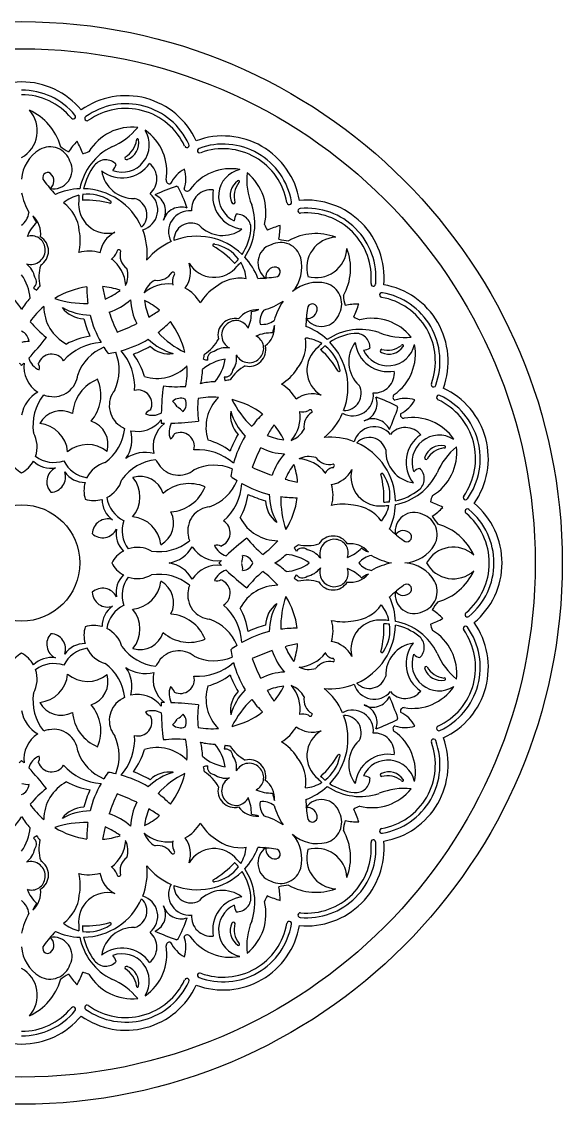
# Model space of a CAD drawing. Header units: millimetres. Extents: x 667 to 4200, y 451 to 2764.
# Drawn here: x 3700 to 4200, y 1741 to 2741 of the extents above; entities that cross this region are included whole.
import ezdxf

# ---------------------------------------------------------------- set-up
doc = ezdxf.new("R2010")
doc.units = ezdxf.units.MM
doc.layers.add('cad-block.com', color=250, linetype='Continuous')

# ---------------------------------------------------------------- blocks, each defined once
blk = doc.blocks.new('deco3_cad-block.com')
at = {"color": 0}
for radius in [500, 474.9, 53.8]:
    blk.add_circle((0, 0), radius, dxfattribs=at)
for centre, radius, start, end in [((0, 372.6), 71.7, 39.7852, 140.216), ((0, 372.6), 64.2, 39.7852, 90.0005), ((0, 372.6), 59.9, 39.7852, 90.0005), ((96.4, 359.9), 71.7, 24.784, 125.2148), ((96.4, 359.9), 64.2, 74.9995, 125.2148), ((96.4, 359.9), 64.2, 24.7833, 74.9986), ((-13.7, 399.2), 28.3, 298.9501, 42.0961), ((-14.2, 370.7), 52.1, 15.9717, 65.5967), ((47.8, 412.2), 2.12, 215.3546, 44.2158), ((60.5, 410.5), 2.12, 120.7842, 309.6454), ((96.4, 359.9), 59.9, 74.9995, 125.2148), ((96.4, 359.9), 59.9, 24.7833, 74.9987), ((102.3, 355.7), 46.8, 83.8055, 148.9343), ((58.8, 442.1), 62.8, 293.0435, 320.6329), ((93, 386.1), 25.1, 249.8632, 32.5296), ((85.2, 393.4), 21.3, 300.2923, 352.2665), ((92.2, 388), 16.2, 290.0957, 10.7269), ((107.2, 390.9), 0.998, 9.653, 202.2034), ((88.1, 361.6), 46.2, 350.2191, 55.5756), ((186.3, 322.7), 71.7, 9.7852, 110.216), ((34.7, 352.1), 34.8, 120.9713, 176.1109), ((26.3, 364.8), 19.5, 18.6655, 118.9829), ((63.9, 416.5), 42.2, 228.3072, 240.68), ((112.3, 331.1), 84.5, 136.2252, 144.8163), ((-22.8, 348.9), 84.5, 20.1837, 28.7748), ((107.8, 335.2), 54.9, 116.3826, 168.9785), ((152.8, 385.8), 2.12, 200.3527, 29.2139), ((164.7, 380.9), 2.12, 105.7861, 294.6473), ((186.3, 322.7), 64.2, 60.0014, 110.2167), ((186.3, 322.7), 59.9, 60.0013, 110.2167), ((29.2, 363), 17.5, 259.4598, 27.4535), ((46.1, 418.9), 42.2, 284.32, 292.4547), ((77.8, 359.3), 13.1, 42.5278, 142.1728), ((97, 374), 1.46, 139.3395, 303.0983), ((186.3, 322.7), 59.9, 9.7852, 60.0005), ((186.3, 322.7), 64.2, 9.7852, 60.0005), ((24.1, 356.1), 4.55, 55.7999, 220.16), ((107.8, 335.2), 51.5, 141.4775, 168.222), ((93, 386.1), 30.5, 231.5858, 325.9958), ((103.4, 366.3), 29.6, 187.8189, 272.2185), ((77.3, 370), 10.2, 313.4002, 349.6494), ((106.9, 354.9), 18.2, 310.6589, 51.2935), ((164.3, 337.8), 29.3, 117.926, 154.4949), ((122.7, 355), 29.3, 340.5051, 17.074), ((193.3, 318), 46.2, 79.4244, 144.7809), ((207.2, 338.8), 25.1, 102.4704, 245.1368), ((271, 354.2), 62.8, 174.3671, 201.9565), ((179.2, 323.9), 46.8, 346.0657, 51.1945), ((122.9, 427.5), 126.4, 216.0132, 223.5805), ((21.3, 353), 8.65, 302.7891, 51.752), ((136.8, 353.4), 3.19, 173.5378, 290.4173), ((209.1, 339.6), 16.2, 124.2731, 204.9043), ((217.9, 338.4), 21.3, 142.7335, 194.7077), ((200.6, 352.2), 0.998, 292.7966, 125.347), ((63.5, 355), 64.8, 191.5844, 209.0285), ((56.2, 285.7), 60, 92.1806, 114.5289), ((107.8, 335.2), 51.5, 174.3692, 180.387), ((61.5, 304.3), 36.4, 56.2507, 97.9347), ((56.2, 285.7), 60, 23.9779, 88.9434), ((106.7, 326.1), 19.2, 286.0947, 51.0499), ((212.3, 144.1), 215.2, 108.6246, 114.4122), ((116.1, 324.6), 17.1, 332.207, 64.5214), ((107, 326.2), 42.6, 29.9694, 30.7903), ((155, 306.3), 42.6, 104.2097, 105.0306), ((-48.2, 252.1), 215.2, 20.5878, 26.3754), ((153.1, 346.6), 3.19, 204.5827, 321.4622), ((175.3, 326.5), 18.2, 83.7065, 184.3411), ((207.2, 338.8), 30.5, 169.0042, 263.4142), ((61.5, 304.3), 36.4, 103.3656, 128.6693), ((17.7, 303.7), 35.8, 5.0631, 53.8881), ((79.7, 331.5), 27, 172.9903, 284.1185), ((107.8, 335.2), 54.9, 175.3781, 180.387), ((59.3, 246.6), 88.5, 75.3277, 91.9758), ((81.7, 333.3), 1.15, 269.947, 90.053), ((100.1, 321.5), 15.8, 313.7247, 73.6926), ((195.9, 333.1), 1.46, 191.9017, 355.6605), ((160.8, 313.2), 54.9, 326.0215, 18.6174), ((247.5, 333.1), 2.12, 185.3546, 14.2158), ((263.5, 263.5), 71.7, 354.7852, 95.216), ((-11.7, 326.6), 18.8, 308.4561, 350.4667), ((35.2, 331.1), 27, 202.7836, 218.0324), ((-4.7, 303.9), 22.5, 353.1014, 48.0114), ((147.5, 311.6), 17.1, 70.4786, 162.793), ((155.1, 306.1), 19.2, 83.9501, 208.9053), ((206.9, 316.3), 10.2, 145.3506, 181.5998), ((199, 309.1), 13.1, 352.8272, 92.4722), ((257.7, 325.2), 2.12, 90.7842, 279.6454), ((263.5, 263.5), 64.2, 44.9995, 95.2148), ((263.5, 263.5), 59.9, 44.9995, 95.2148), ((36.6, 289.8), 33.5, 132.534, 159.5921), ((156.6, 298.2), 15.8, 61.3074, 181.2753), ((185.9, 332.1), 29.6, 222.7815, 307.1811), ((263.6, 328.8), 42.2, 202.5453, 210.68), ((262.8, 230.6), 84.5, 106.2252, 114.8163), ((154.7, 313.5), 84.5, 350.1837, 358.7748), ((9.3, 289.6), 12.5, 4.4649, 109.2386), ((9.5, 288.1), 15.4, 301.5927, 58.4073), ((7.8, 297.5), 46.5, 346.5901, 11.6396), ((97.9, 282.5), 25.7, 117.0128, 171.2726), ((56.2, 285.7), 60, 354.3725, 21.4747), ((162.3, 241.8), 60, 46.0566, 111.0221), ((160.8, 313.2), 51.5, 326.778, 353.5225), ((272.2, 252.1), 52.1, 69.4033, 119.0283), ((291.9, 272.6), 28.3, 92.9039, 196.0499), ((263.5, 263.5), 59.9, 354.7852, 45.0005), ((263.5, 263.5), 64.2, 354.7852, 45.0005), ((8.5, 289.1), 13.4, 252.9791, 6.1484), ((162.3, 241.8), 60, 113.5253, 140.6275), ((177.9, 293.5), 1.15, 44.947, 225.053), ((132.4, 216.3), 88.5, 43.0242, 59.6723), ((171.6, 258.6), 36.4, 37.0653, 78.7493), ((236, 277.3), 17.5, 107.5465, 235.5402), ((239.4, 276.5), 19.5, 16.0171, 116.3345), ((249.4, 339.7), 42.2, 254.32, 266.6928), ((272.6, 291.9), 28.3, 253.9501, 357.0961), ((252.1, 272.2), 52.1, 330.9717, 20.5967), ((62.4, 254), 34, 72.5144, 105.8713), ((75.4, 291.9), 13.6, 302.4353, 339.3122), ((62.4, 254), 34, 4.2541, 52.0247), ((89.9, 287.5), 1.79, 26.4652, 194.6035), ((106.6, 284.6), 15.6, 166.0883, 233.4474), ((160.8, 313.2), 51.5, 314.613, 320.6308), ((162.3, 241.8), 60, 20.4711, 42.8194), ((224.4, 273.5), 34.8, 318.8891, 14.0287), ((-6.6, 260.8), 19, 9.5468, 53.3706), ((52.2, 264.1), 36.2, 162.5627, 193.1064), ((77.2, 265.7), 21.1, 333.3528, 17.6088), ((130.5, 269), 25.7, 323.7274, 17.9872), ((178.1, 290.8), 27, 210.8815, 322.0097), ((160.8, 313.2), 54.9, 314.613, 319.6219), ((171.6, 258.6), 36.4, 6.3307, 31.6344), ((234.6, 264.7), 8.65, 83.248, 192.2109), ((234.7, 268.8), 4.55, 274.84, 79.2001), ((-34.1, 241.2), 42.2, 4.4891, 36.0505), ((7.2, 259.6), 6.63, 304.3293, 41.4044), ((133.3, 242.5), 21.1, 117.3912, 161.6472), ((125.8, 276.6), 15.6, 261.5526, 328.9117), ((139.8, 266.9), 1.79, 300.3965, 108.5348), ((153.1, 259.7), 13.6, 155.6878, 192.5647), ((202.2, 227.2), 35.8, 81.1119, 129.9369), ((215.4, 389.2), 126.4, 271.4195, 278.9868), ((58.9, 327.2), 87.5, 236.7185, 239.2052), ((59.2, 222.5), 53.9, 141.7201, 146.6715), ((71.1, 178.4), 77.3, 98.0338, 121.3638), ((162.2, 253.7), 101.9, 179.3179, 187.8453), ((247.3, 287.9), 175.6, 190.7485, 194.5528), ((68.8, 184.9), 70.6, 71.5874, 85.1493), ((55.5, 297.1), 57.6, 292.2649, 308.1537), ((135.5, 223.7), 34, 82.9753, 130.7459), ((135.5, 223.7), 34, 29.1287, 62.4856), ((204.8, 215.9), 46.5, 123.3604, 148.4099), ((273.5, 224.4), 34.8, 75.9713, 131.1109), ((276.5, 239.4), 19.5, 333.6655, 73.9829), ((325.2, 257.7), 2.12, 170.3546, 359.2158), ((322.7, 186.3), 71.7, 339.784, 80.2148), ((-46.5, 206.9), 53.9, 30.3339, 44.3069), ((46.5, 206.9), 53.9, 135.6931, 149.6661), ((58.9, 327.2), 87.5, 251.3078, 271.5435), ((64.2, 283.2), 54.2, 288.0791, 312.3774), ((154.9, 245.6), 54.2, 182.6226, 206.9209), ((82.1, 179.4), 70.6, 49.8507, 63.4126), ((170.9, 249.4), 57.6, 186.8463, 202.7351), ((206.1, 295.9), 64.8, 285.9715, 303.4156), ((295.9, 206.1), 64.8, 146.5844, 164.0285), ((339.7, 249.4), 42.2, 183.3072, 195.68), ((333.1, 247.5), 2.12, 75.7842, 264.6454), ((322.7, 186.3), 59.9, 29.9995, 80.2148), ((322.7, 186.3), 64.2, 29.9995, 80.2148), ((71.1, 178.4), 77.3, 130.8194, 144.8234), ((59.6, 236.8), 39, 179.8252, 242.4529), ((58.2, 251.3), 25.7, 216.8455, 268.4895), ((64.2, 283.2), 54.2, 240.7386, 269.1714), ((247.3, 287.9), 175.6, 198.702, 205.1491), ((28.7, 378.5), 175.6, 300.4472, 304.2515), ((218.2, 211.5), 22.5, 86.9886, 141.8986), ((179, 230.7), 33.5, 335.4079, 2.466), ((209.2, 259), 27, 276.9676, 292.2164), ((239.2, 222.7), 18.8, 144.5333, 186.5439), ((389.2, 215.4), 126.4, 171.0132, 178.5805), ((264.7, 234.6), 8.65, 257.7891, 6.752), ((277.3, 236), 17.5, 214.4598, 342.4535), ((268.8, 234.7), 4.55, 10.7999, 175.16), ((313.5, 154.7), 84.5, 91.2252, 99.8163), ((230.6, 262.8), 84.5, 335.1837, 343.7748), ((92.3, 294.8), 110.9, 220.4596, 231.2974), ((162.2, 253.7), 108.4, 195.036, 204.0726), ((162.2, 253.7), 101.9, 194.0606, 209.4352), ((28.7, 378.5), 175.6, 289.8509, 296.298), ((64.7, 294.1), 101.9, 307.1547, 315.6821), ((75.8, 176.4), 77.3, 13.6362, 36.9662), ((197, 210.4), 15.4, 76.5927, 193.4073), ((198.4, 210.4), 13.4, 128.8516, 242.0209), ((198.2, 211.4), 12.5, 25.7614, 130.5351), ((222.7, 239.2), 18.8, 263.4561, 305.4667), ((328.8, 263.6), 42.2, 239.32, 247.4547), ((323.9, 179.2), 46.8, 38.8055, 103.9343), ((-4.2, 203.7), 11.1, 4.2992, 67.8603), ((189.7, 273), 87.5, 223.4565, 243.6922), ((230.7, 179), 33.5, 87.534, 114.5921), ((211.5, 218.2), 22.5, 308.1014, 3.0114), ((259, 209.2), 27, 157.7836, 173.0324), ((241.8, 162.3), 60, 47.1806, 69.5289), ((313.2, 160.8), 54.9, 71.3826, 123.9785), ((313.2, 160.8), 51.5, 96.4775, 123.222), ((309.1, 199), 13.1, 357.5278, 97.1728), ((354.2, 271), 62.8, 248.0435, 275.6329), ((322.7, 186.3), 59.9, 339.7833, 29.9987), ((322.7, 186.3), 64.2, 339.7833, 29.9986), ((5.4, 188.8), 15.7, 84.4933, 108.6554), ((-184.2, 368.7), 262, 316.7373, 322.2519), ((76.6, 153.6), 50.2, 93.584, 138.7925), ((72.3, 146.9), 63.2, 98.1939, 119.0573), ((64.7, 294.1), 101.9, 285.5648, 300.9394), ((64.7, 294.1), 108.4, 290.9274, 299.964), ((154.9, 245.6), 54.2, 225.8286, 254.2614), ((136.5, 218.8), 25.7, 226.5105, 278.1545), ((149.9, 223.6), 36.2, 301.8936, 332.4373), ((210.4, 197), 15.4, 256.5927, 13.4073), ((211.4, 198.2), 12.5, 319.4649, 64.2386), ((227.2, 202.2), 35.8, 320.0631, 8.8881), ((258.6, 171.6), 36.4, 58.3656, 83.6693), ((313.2, 160.8), 54.9, 130.3781, 135.387), ((313.2, 160.8), 51.5, 129.3692, 135.387), ((258.6, 171.6), 36.4, 11.2507, 52.9347), ((241.8, 162.3), 60, 338.9779, 43.9434), ((332.1, 185.9), 29.6, 142.8189, 227.2185), ((338.8, 207.2), 30.5, 186.5858, 280.9958), ((338.8, 207.2), 25.1, 204.8632, 347.5296), ((339.6, 209.1), 16.2, 245.0957, 325.7269), ((338.4, 217.9), 21.3, 255.2923, 307.2665), ((318, 193.3), 46.2, 305.2191, 10.5756), ((352.2, 200.6), 0.998, 324.653, 157.2034), ((27.8, 180), 12.9, 30.8388, 161.1152), ((92.6, 159.3), 43.2, 112.4749, 160.2752), ((162.2, 253.7), 101.9, 212.3128, 216.3104), ((64.7, 294.1), 101.9, 278.6896, 282.6872), ((47.1, 178.1), 43.2, 334.7248, 22.5251), ((54.4, 162.7), 50.2, 356.2075, 41.416), ((52.8, 155), 63.2, 15.9427, 36.8061), ((115.5, 199.2), 53.9, 348.3285, 353.2799), ((178.5, 188.6), 6.63, 93.5956, 190.6707), ((189.1, 179.8), 19, 81.6294, 125.4532), ((179.8, 189.1), 19, 324.5468, 8.3706), ((210.4, 198.4), 13.4, 207.9791, 321.1484), ((290.8, 178.1), 27, 127.9903, 239.1185), ((216.3, 132.4), 88.5, 30.3277, 46.9758), ((316.3, 206.9), 10.2, 268.4002, 304.6494), ((333.1, 195.9), 1.46, 94.3395, 258.0983), ((184.2, 368.7), 262, 224.6205, 225.3266), ((-184.2, 368.7), 262, 314.6734, 315.3795), ((29.5, 181.1), 27.4, 172.4522, 237.9968), ((23.1, 194.1), 17.2, 196.6047, 246.7281), ((8.3, 180.3), 8.22, 345.7791, 29.4275), ((125.3, 209.5), 39, 252.5471, 315.1748), ((75.8, 176.4), 77.3, 350.1766, 4.1806), ((194.7, 146.5), 42.2, 98.9495, 130.5109), ((189.7, 273), 87.5, 255.7948, 258.2815), ((146.5, 194.7), 42.2, 319.4891, 351.0505), ((223.6, 149.9), 36.2, 117.5627, 148.1064), ((29.6, 176.1), 22.5, 259.4851, 354.434), ((113.4, 179.2), 53.9, 345.3339, 359.3069), ((188.6, 178.5), 6.63, 259.3293, 356.4044), ((273, 189.7), 87.5, 191.7185, 194.2052), ((215.9, 204.8), 46.5, 301.5901, 326.6396), ((293.5, 177.9), 1.15, 224.947, 45.053), ((326.5, 175.3), 18.2, 265.6589, 6.2935), ((84, 135.4), 36.9, 111.718, 175.9227), ((36.4, 155.1), 36.9, 319.0773, 23.282), ((391, 130.5), 262, 172.7481, 178.2627), ((143.2, 273.7), 110.9, 263.7026, 274.5404), ((179.2, 113.4), 53.9, 90.6931, 104.6661), ((199.2, 115.5), 53.9, 96.7201, 101.6715), ((223.7, 135.5), 34, 27.5144, 60.8713), ((298.2, 156.6), 15.8, 268.7247, 28.6926), ((380.9, 164.7), 2.12, 155.3527, 344.2139), ((359.9, 96.4), 71.7, 324.7852, 65.216), ((30.5, 131.1), 31, 120.2288, 170.2126), ((55.3, 127.1), 44.8, 141.1815, 188.8437), ((29.5, 181.1), 27.4, 250.7752, 261.5984), ((103.6, 145.4), 22.5, 140.566, 235.5149), ((107.6, 146.9), 12.9, 333.8848, 104.1612), ((147, 141.1), 11.1, 67.1397, 130.7008), ((141.1, 147), 11.1, 319.2992, 22.8603), ((273.7, 143.2), 110.9, 175.4596, 186.2974), ((176.4, 75.8), 77.3, 85.8194, 99.8234), ((209.5, 125.3), 39, 134.8252, 197.4529), ((176.4, 75.8), 77.3, 53.0338, 76.3638), ((273, 189.7), 87.5, 206.3078, 226.5435), ((269, 130.5), 25.7, 72.0128, 126.2726), ((306.1, 155.1), 19.2, 241.0947, 6.0499), ((311.6, 147.5), 17.1, 287.207, 19.5214), ((252.1, -48.2), 215.2, 63.6246, 69.4122), ((346.6, 153.1), 3.19, 128.5378, 245.4173), ((355, 122.7), 29.3, 72.926, 109.4949), ((337.8, 164.3), 29.3, 295.5051, 332.074), ((385.8, 152.8), 2.12, 60.7861, 249.6473), ((359.9, 96.4), 59.9, 15.0013, 65.2167), ((359.9, 96.4), 64.2, 15.0014, 65.2167), ((36.7, 118.1), 22.5, 62.4746, 151.8352), ((121.6, 133.4), 8.22, 105.5725, 149.2209), ((129.7, 137.3), 15.7, 26.3446, 50.5067), ((137.3, 129.7), 15.7, 39.4933, 63.6554), ((218.8, 136.5), 25.7, 171.8455, 223.4895), ((245.6, 154.9), 54.2, 195.7386, 224.1714), ((259.7, 153.1), 13.6, 257.4353, 294.3122), ((266.9, 139.8), 1.79, 341.4652, 149.6035), ((144.1, 212.3), 215.2, 335.5878, 341.3754), ((306.3, 155), 42.6, 344.9694, 345.7903), ((326.2, 107), 42.6, 59.2097, 60.0306), ((57.5, 109.5), 22.5, 343.1648, 72.5254), ((107.2, 148.9), 27.4, 257.0032, 322.5478), ((120.9, 153.6), 17.2, 248.2719, 298.3953), ((391, 130.5), 262, 179.6205, 180.3266), ((130.5, 391), 262, 271.7373, 277.2519), ((294.1, 64.7), 101.9, 134.3179, 142.8453), ((223.7, 135.5), 34, 319.2541, 7.0247), ((276.6, 125.8), 15.6, 121.0883, 188.4474), ((241.8, 162.3), 60, 309.3725, 336.4747), ((324.6, 116.1), 17.1, 25.4786, 117.793), ((353.4, 136.8), 3.19, 159.5827, 276.4622), ((361.6, 88.1), 46.2, 34.4244, 99.7809), ((-12.6, 107.2), 27, 341.1576, 28.8198), ((14, 100.2), 28.7, 5.1041, 84.0301), ((50.8, 129), 44.8, 306.1563, 353.8185), ((107.2, 148.9), 27.4, 233.4016, 244.2248), ((71.1, 114.3), 31, 324.7874, 14.7712), ((148.9, 107.2), 27.4, 127.4522, 192.9968), ((130.5, 391), 262, 269.6734, 270.3795), ((153.6, 120.9), 17.2, 151.6047, 201.7281), ((146.9, 107.6), 12.9, 345.8388, 116.1152), ((378.5, 28.7), 175.6, 145.7485, 149.5528), ((179.4, 82.1), 70.6, 26.5874, 40.1493), ((242.5, 133.3), 21.1, 288.3528, 332.6088), ((326.1, 106.7), 19.2, 38.9501, 163.9053), ((354.9, 106.9), 18.2, 38.7065, 139.3411), ((133.4, 121.6), 8.22, 300.7791, 344.4275), ((155, 52.8), 63.2, 53.1939, 74.0573), ((294.1, 64.7), 108.4, 150.036, 159.0726), ((294.1, 64.7), 101.9, 149.0606, 164.4352), ((249.4, 170.9), 57.6, 247.2649, 263.1537), ((285.7, 56.2), 60, 68.5253, 95.6275), ((321.5, 100.1), 15.8, 16.3074, 136.2753), ((285.7, 56.2), 60, 1.0566, 66.0221), ((386.1, 93), 30.5, 124.0042, 218.4142), ((386.1, 93), 25.1, 57.4704, 200.1368), ((359.9, 96.4), 59.9, 324.7852, 15.0005), ((359.9, 96.4), 64.2, 324.7852, 15.0005), ((61, 80.7), 28.7, 50.9699, 129.8959), ((114.3, 71.1), 31, 75.2288, 125.2126), ((162.7, 54.4), 50.2, 48.584, 93.7925), ((378.5, 28.7), 175.6, 153.702, 160.1491), ((245.6, 154.9), 54.2, 243.0791, 267.3774), ((283.2, 64.2), 54.2, 137.6226, 161.9209), ((366.3, 103.4), 29.6, 177.7815, 262.1811), ((388, 92.2), 16.2, 79.2731, 159.9043), ((393.4, 85.2), 21.3, 97.7335, 149.7077), ((355.7, 102.3), 46.8, 301.0657, 6.1945), ((442.1, 58.8), 62.8, 129.3671, 156.9565), ((390.9, 107.2), 0.998, 247.7966, 80.347), ((12.6, 107.2), 27, 209.0463, 242.246), ((-12.6, 107.2), 27, 297.754, 330.9537), ((27.2, 110.1), 22.7, 224.5509, 280.1979), ((29.9, 121.1), 28.2, 233.1089, 289.1177), ((64.5, 106.7), 28.2, 205.8823, 261.8911), ((84.7, 66.9), 27, 106.1802, 153.8424), ((129, 50.8), 44.8, 96.1815, 143.8437), ((148.9, 107.2), 27.4, 205.7752, 216.5984), ((145.4, 103.6), 22.5, 214.4851, 309.434), ((178.1, 47.1), 43.2, 67.4749, 115.2752), ((297.1, 55.5), 57.6, 141.8463, 157.7351), ((184.9, 68.8), 70.6, 4.8507, 18.4126), ((265.7, 77.2), 21.1, 72.3912, 116.6472), ((254, 62.4), 34, 37.9753, 85.7459), ((284.6, 106.6), 15.6, 216.5526, 283.9117), ((287.5, 89.9), 1.79, 255.3965, 63.5348), ((374, 97), 1.46, 146.9017, 310.6605), ((37.5, 75), 14.2, 116.1354, 222.8249), ((26.5, 79.5), 14.2, 272.1751, 18.8646), ((58.6, 97.1), 22.7, 214.8021, 270.4491), ((294.1, 64.7), 101.9, 167.3128, 171.3104), ((253.7, 162.2), 101.9, 233.6896, 237.6872), ((287.9, 247.3), 175.6, 244.8509, 251.298), ((291.9, 75.4), 13.6, 110.6878, 147.5647), ((282.5, 97.9), 25.7, 278.7274, 332.9872), ((331.5, 79.7), 27, 165.8815, 277.0097), ((333.3, 81.7), 1.15, 359.947, 180.053), ((246.6, 59.3), 88.5, 358.0242, 14.6723), ((304.3, 61.5), 36.4, 352.0653, 33.7493), ((335.2, 107.8), 54.9, 281.0215, 333.6174), ((370, 77.3), 10.2, 100.3506, 136.5998), ((359.3, 77.8), 13.1, 307.8272, 47.4722), ((84.7, 66.9), 27, 164.0463, 197.246), ((66.9, 84.7), 27, 296.1576, 343.8198), ((80.7, 61), 28.7, 320.1041, 39.0301), ((109.5, 57.5), 22.5, 17.4746, 106.8352), ((155.1, 36.4), 36.9, 66.718, 130.9227), ((135.4, 84), 36.9, 274.0773, 338.282), ((159.3, 92.6), 43.2, 289.7248, 337.5251), ((153.6, 76.6), 50.2, 311.2075, 356.416), ((253.7, 162.2), 101.9, 240.5648, 255.9394), ((287.9, 247.3), 175.6, 255.4472, 259.2515), ((254, 62.4), 34, 344.1287, 17.4856), ((106.7, 64.5), 28.2, 188.1089, 244.1177), ((146.9, 72.3), 63.2, 330.9427, 351.8061), ((253.7, 162.2), 108.4, 245.9274, 254.964), ((283.2, 64.2), 54.2, 180.8286, 209.2614), ((253.7, 162.2), 101.9, 262.1547, 270.6821), ((327.2, 58.9), 87.5, 178.4565, 198.6922), ((178.4, 71.1), 77.3, 328.6362, 351.9662), ((335.2, 107.8), 51.5, 281.778, 308.5225), ((418.9, 46.1), 42.2, 157.5453, 165.68), ((410.5, 60.5), 2.12, 140.3546, 329.2158), ((66.9, 84.7), 27, 252.754, 285.9537), ((97.1, 58.6), 22.7, 179.5509, 235.1979), ((176.1, 29.6), 22.5, 95.566, 190.5149), ((251.3, 58.2), 25.7, 181.5105, 233.1545), ((297.5, 7.8), 46.5, 78.3604, 103.4099), ((303.7, 17.7), 35.8, 36.1119, 84.9369), ((304.3, 61.5), 36.4, 321.3307, 346.6344), ((335.2, 107.8), 54.9, 269.613, 274.6219), ((335.2, 107.8), 51.5, 269.613, 275.6308), ((285.7, 56.2), 60, 335.4711, 357.8194), ((348.9, -22.8), 84.5, 61.2252, 69.8163), ((331.1, 112.3), 84.5, 305.1837, 313.7748), ((372.6, 0), 71.7, 309.7852, 50.216), ((79.5, 26.5), 14.2, 71.1354, 177.8249), ((100.2, 14), 28.7, 5.9699, 84.8959), ((118.1, 36.7), 22.5, 298.1648, 27.5254), ((236.8, 59.6), 39, 207.5471, 270.1748), ((363, 29.2), 17.5, 62.5465, 190.5402), ((364.8, 26.3), 19.5, 331.0171, 71.3345), ((416.5, 63.9), 42.2, 209.32, 221.6928), ((412.2, 47.8), 2.12, 45.7842, 234.6454), ((372.6, 0), 59.9, 359.9995, 50.2148), ((372.6, 0), 64.2, 359.9995, 50.2148), ((75, 37.5), 14.2, 227.1751, 333.8646), ((110.1, 27.2), 22.7, 169.8021, 225.4491), ((121.1, 29.9), 28.2, 160.8823, 216.8911), ((180, 27.8), 12.9, 288.8848, 59.1612), ((427.5, 122.9), 126.4, 226.4195, 233.9868), ((370.7, -14.2), 52.1, 24.4033, 74.0283), ((127.1, 55.3), 44.8, 261.1563, 308.8185), ((181.1, 29.5), 27.4, 188.4016, 199.2248), ((368.7, -184.2), 262, 127.7481, 133.2627), ((294.8, 92.3), 110.9, 218.7026, 229.5404), ((178.4, 71.1), 77.3, 305.1766, 319.1806), ((288.1, 9.5), 15.4, 31.5927, 148.4073), ((289.1, 8.5), 13.4, 83.8516, 197.0209), ((289.6, 9.3), 12.5, 340.7614, 85.5351), ((353, 21.3), 8.65, 38.248, 147.2109), ((356.1, 24.1), 4.55, 229.84, 34.2001), ((107.2, -12.6), 27, 119.0463, 152.246), ((107.2, -12.6), 27, 61.1802, 108.8424), ((131.1, 30.5), 31, 279.7874, 329.7712), ((181.1, 29.5), 27.4, 212.0032, 277.5478), ((180.3, 8.3), 8.22, 60.5725, 104.2209), ((194.1, 23.1), 17.2, 203.2719, 253.3953), ((222.5, 59.2), 53.9, 303.3285, 308.2799), ((327.2, 58.9), 87.5, 210.7948, 213.2815), ((259.6, 7.2), 6.63, 48.5956, 145.6707), ((264.1, 52.2), 36.2, 256.8936, 287.4373), ((260.8, -6.6), 19, 36.6294, 80.4532), ((303.9, -4.7), 22.5, 41.9886, 96.8986), ((289.8, 36.6), 33.5, 290.4079, 317.466), ((331.1, 35.2), 27, 231.9676, 247.2164), ((352.1, 34.7), 34.8, 273.8891, 329.0287), ((399.2, -13.7), 28.3, 47.9039, 151.0499), ((131.1, -30.5), 31, 30.2288, 80.2126), ((368.7, -184.2), 262, 134.6205, 135.3266), ((368.7, 184.2), 262, 224.6734, 225.3795), ((188.8, 5.4), 15.7, 341.3446, 5.5067), ((203.7, -4.2), 11.1, 22.1397, 85.7008), ((206.9, 46.5), 53.9, 300.3339, 314.3069), ((206.9, -46.5), 53.9, 45.6931, 59.6661), ((241.2, -34.1), 42.2, 53.9495, 85.5109), ((326.6, -11.7), 18.8, 99.5333, 141.5439), ((355, 63.5), 64.8, 240.9715, 258.4156), ((372.6, 0), 59.9, 309.7852, 0.0005), ((372.6, 0), 64.2, 309.7852, 0.0005), ((107.2, 12.6), 27, 207.754, 240.9537), ((181.1, -29.5), 27.4, 82.4522, 147.9968), ((194.1, -23.1), 17.2, 106.6047, 156.7281), ((368.7, 184.2), 262, 226.7373, 232.2519), ((188.8, -5.4), 15.7, 354.4933, 18.6554), ((203.7, 4.2), 11.1, 274.2992, 337.8603), ((294.8, -92.3), 110.9, 130.4596, 141.2974), ((178.4, -71.1), 77.3, 40.8194, 54.8234), ((241.2, 34.1), 42.2, 274.4891, 306.0505), ((260.8, 6.6), 19, 279.5468, 323.3706), ((289.1, -8.5), 13.4, 162.9791, 276.1484), ((289.6, -9.3), 12.5, 274.4649, 19.2386), ((289.8, -36.6), 33.5, 42.534, 69.5921), ((326.6, 11.7), 18.8, 218.4561, 260.4667), ((355, -63.5), 64.8, 101.5844, 119.0285), ((352.1, -34.7), 34.8, 30.9713, 86.1109), ((399.2, 13.7), 28.3, 208.9501, 312.0961), ((370.7, 14.2), 52.1, 285.9717, 335.5967), ((110.1, -27.2), 22.7, 134.5509, 190.1979), ((121.1, -29.9), 28.2, 143.1089, 199.1177), ((107.2, 12.6), 27, 251.1576, 298.8198), ((100.2, -14), 28.7, 275.1041, 354.0301), ((127.1, -55.3), 44.8, 51.1815, 98.8437), ((118.1, -36.7), 22.5, 332.4746, 61.8352), ((180.3, -8.3), 8.22, 255.7791, 299.4275), ((180, -27.8), 12.9, 300.8388, 71.1152), ((327.2, -58.9), 87.5, 146.7185, 149.2052), ((222.5, -59.2), 53.9, 51.7201, 56.6715), ((259.6, -7.2), 6.63, 214.3293, 311.4044), ((264.1, -52.2), 36.2, 72.5627, 103.1064), ((288.1, -9.5), 15.4, 211.5927, 328.4073), ((303.9, 4.7), 22.5, 263.1014, 318.0114), ((331.1, -35.2), 27, 112.7836, 128.0324), ((356.1, -24.1), 4.55, 325.7999, 130.16), ((364.8, -26.3), 19.5, 288.6655, 28.9829), ((75, -37.5), 14.2, 26.1354, 132.8249), ((79.5, -26.5), 14.2, 182.1751, 288.8646), ((176.1, -29.6), 22.5, 169.4851, 264.434), ((181.1, -29.5), 27.4, 160.7752, 171.5984), ((236.8, -59.6), 39, 89.8252, 152.4529), ((427.5, -122.9), 126.4, 126.0132, 133.5805), ((363, -29.2), 17.5, 169.4598, 297.4535), ((353, -21.3), 8.65, 212.7891, 321.752), ((97.1, -58.6), 22.7, 124.8021, 180.4491), ((106.7, -64.5), 28.2, 115.8823, 171.8911), ((153.6, -76.6), 50.2, 3.584, 48.7925), ((251.3, -58.2), 25.7, 126.8455, 178.4895), ((283.2, -64.2), 54.2, 150.7386, 179.1714), ((327.2, -58.9), 87.5, 161.3078, 181.5435), ((178.4, -71.1), 77.3, 8.0338, 31.3638), ((303.7, -17.7), 35.8, 275.0631, 323.8881), ((304.3, -61.5), 36.4, 13.3656, 38.6693), ((285.7, -56.2), 60, 2.1806, 24.5289), ((416.5, -63.9), 42.2, 138.3072, 150.68), ((80.7, -61), 28.7, 320.9699, 39.8959), ((135.4, -84), 36.9, 21.718, 85.9227), ((146.9, -72.3), 63.2, 8.1939, 29.0573), ((331.1, -112.3), 84.5, 46.2252, 54.8163), ((412.2, -47.8), 2.12, 125.3546, 314.2158), ((84.7, -66.9), 27, 162.754, 195.9537), ((66.9, -84.7), 27, 74.0463, 107.246), ((159.3, -92.6), 43.2, 22.4749, 70.2752), ((253.7, -162.2), 108.4, 105.036, 114.0726), ((254, -62.4), 34, 342.5144, 15.8713), ((297.5, -7.8), 46.5, 256.5901, 281.6396), ((331.5, -79.7), 27, 82.9903, 194.1185), ((285.7, -56.2), 60, 293.9779, 358.9434), ((246.6, -59.3), 88.5, 345.3277, 1.9758), ((304.3, -61.5), 36.4, 326.2507, 7.9347), ((335.2, -107.8), 54.9, 85.3781, 90.387), ((335.2, -107.8), 51.5, 84.3692, 90.387), ((335.2, -107.8), 54.9, 26.3826, 78.9785), ((335.2, -107.8), 51.5, 51.4775, 78.222), ((348.9, 22.8), 84.5, 290.1837, 298.7748), ((418.9, -46.1), 42.2, 194.32, 202.4547), ((359.9, -96.4), 71.7, 294.784, 35.2148), ((410.5, -60.5), 2.12, 30.7842, 219.6454), ((359.9, -96.4), 64.2, 344.9995, 35.2148), ((37.5, -75), 14.2, 137.1751, 243.8646), ((26.5, -79.5), 14.2, 341.1354, 87.8249), ((66.9, -84.7), 27, 16.1802, 63.8424), ((109.5, -57.5), 22.5, 253.1648, 342.5254), ((155.1, -36.4), 36.9, 229.0773, 293.282), ((253.7, -162.2), 101.9, 104.0606, 119.4352), ((253.7, -162.2), 101.9, 89.3179, 97.8453), ((359.3, -77.8), 13.1, 312.5278, 52.1728), ((355.7, -102.3), 46.8, 353.8055, 58.9343), ((359.9, -96.4), 59.9, 344.9995, 35.2148), ((64.5, -106.7), 28.2, 98.1089, 154.1177), ((58.6, -97.1), 22.7, 89.5509, 145.1979), ((84.7, -66.9), 27, 206.1576, 253.8198), ((129, -50.8), 44.8, 216.1563, 263.8185), ((253.7, -162.2), 101.9, 122.3128, 126.3104), ((287.9, -247.3), 175.6, 100.7485, 104.5528), ((297.1, -55.5), 57.6, 202.2649, 218.1537), ((184.9, -68.8), 70.6, 341.5874, 355.1493), ((282.5, -97.9), 25.7, 27.0128, 81.2726), ((366.3, -103.4), 29.6, 97.8189, 182.2185), ((386.1, -93), 30.5, 141.5858, 235.9958), ((12.6, -107.2), 27, 117.754, 150.9537), ((-12.6, -107.2), 27, 29.0463, 62.246), ((27.2, -110.1), 22.7, 79.8021, 135.4491), ((145.4, -103.6), 22.5, 50.566, 145.5149), ((178.1, -47.1), 43.2, 244.7248, 292.5251), ((294.1, -64.7), 101.9, 188.6896, 192.6872), ((287.9, -247.3), 175.6, 108.702, 115.1491), ((378.5, -28.7), 175.6, 199.8509, 206.298), ((283.2, -64.2), 54.2, 198.0791, 222.3774), ((254, -62.4), 34, 274.2541, 322.0247), ((291.9, -75.4), 13.6, 212.4353, 249.3122), ((287.5, -89.9), 1.79, 296.4652, 104.6035), ((333.3, -81.7), 1.15, 179.947, 0.053), ((386.1, -93), 25.1, 159.8632, 302.5296), ((370, -77.3), 10.2, 223.4002, 259.6494), ((442.1, -58.8), 62.8, 203.0435, 230.6329), ((-12.6, -107.2), 27, 331.1802, 18.8424), ((29.9, -121.1), 28.2, 70.8823, 126.8911), ((50.8, -129), 44.8, 6.1815, 53.8437), ((114.3, -71.1), 31, 234.7874, 284.7712), ((71.1, -114.3), 31, 345.2288, 35.2126), ((148.9, -107.2), 27.4, 143.4016, 154.2248), ((162.7, -54.4), 50.2, 266.2075, 311.416), ((294.1, -64.7), 101.9, 195.5648, 210.9394), ((265.7, -77.2), 21.1, 243.3528, 287.6088), ((284.6, -106.6), 15.6, 76.0883, 143.4474), ((374, -97), 1.46, 49.3395, 213.0983), ((388, -92.2), 16.2, 200.0957, 280.7269), ((393.4, -85.2), 21.3, 210.2923, 262.2665), ((14, -100.2), 28.7, 275.9699, 354.8959), ((61, -80.7), 28.7, 230.1041, 309.0301), ((57.5, -109.5), 22.5, 287.4746, 16.8352), ((148.9, -107.2), 27.4, 167.0032, 232.5478), ((146.9, -107.6), 12.9, 243.8848, 14.1612), ((155, -52.8), 63.2, 285.9427, 306.8061), ((294.1, -64.7), 108.4, 200.9274, 209.964), ((245.6, -154.9), 54.2, 92.6226, 116.9209), ((321.5, -100.1), 15.8, 223.7247, 343.6926), ((390.9, -107.2), 0.998, 279.653, 112.2034), ((153.6, -120.9), 17.2, 158.2719, 208.3953), ((133.4, -121.6), 8.22, 15.5725, 59.2209), ((209.5, -125.3), 39, 162.5471, 225.1748), ((218.8, -136.5), 25.7, 136.5105, 188.1545), ((245.6, -154.9), 54.2, 135.8286, 164.2614), ((249.4, -170.9), 57.6, 96.8463, 112.7351), ((378.5, -28.7), 175.6, 210.4472, 214.2515), ((179.4, -82.1), 70.6, 319.8507, 333.4126), ((242.5, -133.3), 21.1, 27.3912, 71.6472), ((223.7, -135.5), 34, 352.9753, 40.7459), ((285.7, -56.2), 60, 264.3725, 291.4747), ((241.8, -162.3), 60, 23.5253, 50.6275), ((326.1, -106.7), 19.2, 196.0947, 321.0499), ((354.9, -106.9), 18.2, 220.6589, 321.2935), ((361.6, -88.1), 46.2, 260.2191, 325.5756), ((359.9, -96.4), 59.9, 294.7833, 344.9987), ((359.9, -96.4), 64.2, 294.7833, 344.9986), ((55.3, -127.1), 44.8, 171.1563, 218.8185), ((36.7, -118.1), 22.5, 208.1648, 297.5254), ((103.6, -145.4), 22.5, 124.4851, 219.434), ((107.2, -148.9), 27.4, 115.7752, 126.5984), ((107.2, -148.9), 27.4, 37.4522, 102.9968), ((391, -130.5), 262, 179.6734, 180.3795), ((130.5, -391), 262, 89.6205, 90.3266), ((130.5, -391), 262, 82.7481, 88.2627), ((273, -189.7), 87.5, 133.4565, 153.6922), ((294.1, -64.7), 101.9, 217.1547, 225.6821), ((276.6, -125.8), 15.6, 171.5526, 238.9117), ((324.6, -116.1), 17.1, 242.207, 334.5214), ((144.1, -212.3), 215.2, 18.6246, 24.4122), ((30.5, -131.1), 31, 189.7874, 239.7712), ((84, -135.4), 36.9, 184.0773, 248.282), ((36.4, -155.1), 36.9, 336.718, 40.9227), ((120.9, -153.6), 17.2, 61.6047, 111.7281), ((121.6, -133.4), 8.22, 210.7791, 254.4275), ((391, -130.5), 262, 181.7373, 187.2519), ((137.3, -129.7), 15.7, 296.3446, 320.5067), ((141.1, -147), 11.1, 337.1397, 40.7008), ((273.7, -143.2), 110.9, 173.7026, 184.5404), ((176.4, -75.8), 77.3, 283.6362, 306.9662), ((259.7, -153.1), 13.6, 65.6878, 102.5647), ((266.9, -139.8), 1.79, 210.3965, 18.5348), ((306.1, -155.1), 19.2, 353.9501, 118.9053), ((311.6, -147.5), 17.1, 340.4786, 72.793), ((353.4, -136.8), 3.19, 83.5378, 200.4173), ((337.8, -164.3), 29.3, 27.926, 64.4949), ((107.6, -146.9), 12.9, 255.8388, 26.1152), ((129.7, -137.3), 15.7, 309.4933, 333.6554), ((147, -141.1), 11.1, 229.2992, 292.8603), ((241.8, -162.3), 60, 316.0566, 21.0221), ((298.2, -156.6), 15.8, 331.3074, 91.2753), ((252.1, 48.2), 215.2, 290.5878, 296.3754), ((326.2, -107), 42.6, 299.9694, 300.7903), ((306.3, -155), 42.6, 14.2097, 15.0306), ((29.5, -181.1), 27.4, 122.0032, 187.5478), ((29.5, -181.1), 27.4, 98.4016, 109.2248), ((29.6, -176.1), 22.5, 5.566, 100.5149), ((47.1, -178.1), 43.2, 337.4749, 25.2752), ((54.4, -162.7), 50.2, 318.584, 3.7925), ((176.4, -75.8), 77.3, 260.1766, 274.1806), ((223.7, -135.5), 34, 299.1287, 332.4856), ((269, -130.5), 25.7, 233.7274, 287.9872), ((290.8, -178.1), 27, 120.8815, 232.0097), ((326.5, -175.3), 18.2, 353.7065, 94.3411), ((346.6, -153.1), 3.19, 114.5827, 231.4622), ((318, -193.3), 46.2, 349.4244, 54.7809), ((355, -122.7), 29.3, 250.5051, 287.074), ((385.8, -152.8), 2.12, 110.3527, 299.2139), ((143.2, -273.7), 110.9, 85.4596, 96.2974), ((75.8, -176.4), 77.3, 355.8194, 9.8234), ((179.2, -113.4), 53.9, 255.3339, 269.3069), ((113.4, -179.2), 53.9, 0.6931, 14.6661), ((146.5, -194.7), 42.2, 8.9495, 40.5109), ((273, -189.7), 87.5, 165.7948, 168.2815), ((199.2, -115.5), 53.9, 258.3285, 263.2799), ((223.6, -149.9), 36.2, 211.8936, 242.4373), ((215.9, -204.8), 46.5, 33.3604, 58.4099), ((332.1, -185.9), 29.6, 132.7815, 217.1811), ((322.7, -186.3), 71.7, 279.7852, 20.216), ((322.7, -186.3), 59.9, 330.0013, 20.2167), ((322.7, -186.3), 64.2, 330.0014, 20.2167), ((380.9, -164.7), 2.12, 15.7861, 204.6473), ((23.1, -194.1), 17.2, 113.2719, 163.3953), ((8.3, -180.3), 8.22, 330.5725, 14.2209), ((92.6, -159.3), 43.2, 199.7248, 247.5251), ((52.8, -155), 63.2, 323.1939, 344.0573), ((125.3, -209.5), 39, 44.8252, 107.4529), ((194.7, -146.5), 42.2, 229.4891, 261.0505), ((188.6, -178.5), 6.63, 3.5956, 100.6707), ((179.8, -189.1), 19, 351.6294, 35.4532), ((227.2, -202.2), 35.8, 351.1119, 39.9369), ((216.3, -132.4), 88.5, 313.0242, 329.6723), ((258.6, -171.6), 36.4, 307.0653, 348.7493), ((293.5, -177.9), 1.15, 314.947, 135.053), ((338.8, -207.2), 30.5, 79.0042, 173.4142), ((184.2, -368.7), 262, 134.6734, 135.3795), ((-184.2, -368.7), 262, 44.6205, 45.3266), ((-184.2, -368.7), 262, 37.7481, 43.2627), ((27.8, -180), 12.9, 198.8848, 329.1612), ((76.6, -153.6), 50.2, 221.2075, 266.416), ((189.7, -273), 87.5, 101.7185, 104.2052), ((115.5, -199.2), 53.9, 6.7201, 11.6715), ((178.5, -188.6), 6.63, 169.3293, 266.4044), ((210.4, -198.4), 13.4, 38.8516, 152.0209), ((210.4, -197), 15.4, 346.5927, 103.4073), ((338.8, -207.2), 25.1, 12.4704, 155.1368), ((162.2, -253.7), 101.9, 143.6896, 147.6872), ((64.7, -294.1), 101.9, 77.3128, 81.3104), ((64.7, -294.1), 101.9, 59.0606, 74.4352), ((64.7, -294.1), 108.4, 60.036, 69.0726), ((154.9, -245.6), 54.2, 105.7386, 134.1714), ((136.5, -218.8), 25.7, 81.8455, 133.4895), ((189.7, -273), 87.5, 116.3078, 136.5435), ((75.8, -176.4), 77.3, 323.0338, 346.3638), ((149.9, -223.6), 36.2, 27.5627, 58.1064), ((189.1, -179.8), 19, 234.5468, 278.3706), ((198.4, -210.4), 13.4, 117.9791, 231.1484), ((211.4, -198.2), 12.5, 295.7614, 40.5351), ((313.2, -160.8), 54.9, 224.613, 229.6219), ((313.2, -160.8), 51.5, 224.613, 230.6308), ((309.1, -199), 13.1, 262.8272, 2.4722), ((316.3, -206.9), 10.2, 55.3506, 91.5998), ((333.1, -195.9), 1.46, 101.9017, 265.6605), ((339.6, -209.1), 16.2, 34.2731, 114.9043), ((338.4, -217.9), 21.3, 52.7335, 104.7077), ((-4.2, -203.7), 11.1, 292.1397, 355.7008), ((5.4, -188.8), 15.7, 251.3446, 275.5067), ((92.3, -294.8), 110.9, 128.7026, 139.5404), ((59.6, -236.8), 39, 117.5471, 180.1748), ((72.3, -146.9), 63.2, 240.9427, 261.8061), ((162.2, -253.7), 108.4, 155.9274, 164.964), ((162.2, -253.7), 101.9, 150.5648, 165.9394), ((197, -210.4), 15.4, 166.5927, 283.4073), ((230.7, -179), 33.5, 245.4079, 272.466), ((211.5, -218.2), 22.5, 356.9886, 51.8986), ((258.6, -171.6), 36.4, 276.3307, 301.6344), ((241.8, -162.3), 60, 290.4711, 312.8194), ((313.2, -160.8), 54.9, 236.0215, 288.6174), ((313.2, -160.8), 51.5, 236.778, 263.5225), ((323.9, -179.2), 46.8, 256.0657, 321.1945), ((354.2, -271), 62.8, 84.3671, 111.9565), ((352.2, -200.6), 0.998, 202.7966, 35.347), ((247.3, -287.9), 175.6, 154.8509, 161.298), ((28.7, -378.5), 175.6, 63.702, 70.1491), ((64.7, -294.1), 101.9, 44.3179, 52.8453), ((198.2, -211.4), 12.5, 229.4649, 334.2386), ((179, -230.7), 33.5, 357.534, 24.5921), ((259, -209.2), 27, 186.9676, 202.2164), ((389.2, -215.4), 126.4, 181.4195, 188.9868), ((277.3, -236), 17.5, 17.5465, 145.5402), ((322.7, -186.3), 59.9, 279.7852, 330.0005), ((322.7, -186.3), 64.2, 279.7852, 330.0005), ((71.1, -178.4), 77.3, 215.1766, 229.1806), ((58.2, -251.3), 25.7, 91.5105, 143.1545), ((64.2, -283.2), 54.2, 90.8286, 119.2614), ((154.9, -245.6), 54.2, 153.0791, 177.3774), ((170.9, -249.4), 57.6, 157.2649, 173.1537), ((28.7, -378.5), 175.6, 55.7485, 59.5528), ((218.2, -211.5), 22.5, 218.1014, 273.0114), ((239.2, -222.7), 18.8, 173.4561, 215.4667), ((222.7, -239.2), 18.8, 54.5333, 96.5439), ((295.9, -206.1), 64.8, 195.9715, 213.4156), ((264.7, -234.6), 8.65, 353.248, 102.2109), ((328.8, -263.6), 42.2, 112.5453, 120.68), ((230.6, -262.8), 84.5, 16.2252, 24.8163), ((-46.5, -206.9), 53.9, 315.6931, 329.6661), ((46.5, -206.9), 53.9, 210.3339, 224.3069), ((58.9, -327.2), 87.5, 88.4565, 108.6922), ((162.2, -253.7), 101.9, 172.1547, 180.6821), ((64.2, -283.2), 54.2, 47.6226, 71.9209), ((82.1, -179.4), 70.6, 296.5874, 310.1493), ((209.2, -259), 27, 67.7836, 83.0324), ((206.1, -295.9), 64.8, 56.5844, 74.0285), ((268.8, -234.7), 4.55, 184.84, 349.2001), ((276.5, -239.4), 19.5, 286.0171, 26.3345), ((339.7, -249.4), 42.2, 164.32, 176.6928), ((313.5, -154.7), 84.5, 260.1837, 268.7748), ((-34.1, -241.2), 42.2, 323.9495, 355.5109), ((71.1, -178.4), 77.3, 238.6362, 261.9662), ((247.3, -287.9), 175.6, 165.4472, 169.2515), ((55.5, -297.1), 57.6, 51.8463, 67.7351), ((133.3, -242.5), 21.1, 198.3528, 242.6088), ((135.5, -223.7), 34, 229.2541, 277.0247), ((135.5, -223.7), 34, 297.5144, 330.8713), ((204.8, -215.9), 46.5, 211.5901, 236.6396), ((252.1, -272.2), 52.1, 339.4033, 29.0283), ((333.1, -247.5), 2.12, 95.3546, 284.2158), ((58.9, -327.2), 87.5, 120.7948, 123.2815), ((7.2, -259.6), 6.63, 318.5956, 55.6707), ((59.2, -222.5), 53.9, 213.3285, 218.2799), ((52.2, -264.1), 36.2, 166.8936, 197.4373), ((68.8, -184.9), 70.6, 274.8507, 288.4126), ((62.4, -254), 34, 307.9753, 355.7459), ((77.2, -265.7), 21.1, 342.3912, 26.6472), ((153.1, -259.7), 13.6, 167.4353, 204.3122), ((130.5, -269), 25.7, 342.0128, 36.2726), ((202.2, -227.2), 35.8, 230.0631, 278.8881), ((224.4, -273.5), 34.8, 345.9713, 41.1109), ((273.5, -224.4), 34.8, 228.8891, 284.0287), ((263.5, -263.5), 71.7, 264.7852, 5.216), ((263.5, -263.5), 59.9, 314.9995, 5.2148), ((263.5, -263.5), 64.2, 314.9995, 5.2148), ((325.2, -257.7), 2.12, 0.7842, 189.6454), ((-6.6, -260.8), 19, 306.6294, 350.4532), ((125.8, -276.6), 15.6, 31.0883, 98.4474), ((139.8, -266.9), 1.79, 251.4652, 59.6035), ((178.1, -290.8), 27, 37.9903, 149.1185), ((171.6, -258.6), 36.4, 328.3656, 353.6693), ((162.3, -241.8), 60, 317.1806, 339.5289), ((215.4, -389.2), 126.4, 81.0132, 88.5805), ((236, -277.3), 17.5, 124.4598, 252.4535), ((234.6, -264.7), 8.65, 167.7891, 276.752), ((234.7, -268.8), 4.55, 280.7999, 85.16), ((291.9, -272.6), 28.3, 163.9501, 267.0961), ((272.6, -291.9), 28.3, 2.9039, 106.0499), ((8.5, -289.1), 13.4, 353.8516, 107.0209), ((9.5, -288.1), 15.4, 301.5927, 58.4073), ((106.6, -284.6), 15.6, 126.5526, 193.9117), ((56.2, -285.7), 60, 338.5253, 5.6275), ((162.3, -241.8), 60, 219.3725, 246.4747), ((132.4, -216.3), 88.5, 300.3277, 316.9758), ((160.8, -313.2), 51.5, 39.3692, 45.387), ((160.8, -313.2), 54.9, 40.3781, 45.387), ((62.4, -254), 34, 254.1287, 287.4856), ((7.8, -297.5), 46.5, 348.3604, 13.4099), ((97.9, -282.5), 25.7, 188.7274, 242.9872), ((75.4, -291.9), 13.6, 20.6878, 57.5647), ((89.9, -287.5), 1.79, 165.3965, 333.5348), ((162.3, -241.8), 60, 248.9779, 313.9434), ((171.6, -258.6), 36.4, 281.2507, 322.9347), ((160.8, -313.2), 51.5, 6.4775, 33.222), ((160.8, -313.2), 54.9, 341.3826, 33.9785), ((239.4, -276.5), 19.5, 243.6655, 343.9829), ((9.3, -289.6), 12.5, 250.7614, 355.5351), ((155.1, -306.1), 19.2, 151.0947, 276.0499), ((156.6, -298.2), 15.8, 178.7247, 298.6926), ((177.9, -293.5), 1.15, 134.947, 315.053), ((249.4, -339.7), 42.2, 93.3072, 105.68), ((154.7, -313.5), 84.5, 1.2252, 9.8163), ((272.2, -252.1), 52.1, 240.9717, 290.5967), ((36.6, -289.8), 33.5, 200.4079, 227.466), ((-4.7, -303.9), 22.5, 311.9886, 6.8986), ((17.7, -303.7), 35.8, 306.1119, 354.9369), ((79.7, -331.5), 27, 75.8815, 187.0097), ((106.7, -326.1), 19.2, 308.9501, 73.9053), ((185.9, -332.1), 29.6, 52.8189, 137.2185), ((207.2, -338.8), 30.5, 96.5858, 190.9958), ((199, -309.1), 13.1, 267.5278, 7.1728), ((263.6, -328.8), 42.2, 149.32, 157.4547), ((262.8, -230.6), 84.5, 245.1837, 253.7748), ((263.5, -263.5), 64.2, 264.7852, 315.0005), ((263.5, -263.5), 59.9, 264.7852, 315.0005), ((-11.7, -326.6), 18.8, 9.5333, 51.5439), ((35.2, -331.1), 27, 141.9676, 157.2164), ((56.2, -285.7), 60, 271.0566, 336.0221), ((100.1, -321.5), 15.8, 286.3074, 46.2753), ((116.1, -324.6), 17.1, 295.4786, 27.793), ((147.5, -311.6), 17.1, 197.207, 289.5214), ((207.2, -338.8), 25.1, 114.8632, 257.5296), ((206.9, -316.3), 10.2, 178.4002, 214.6494), ((179.2, -323.9), 46.8, 308.8055, 13.9343), ((63.5, -355), 64.8, 150.9715, 168.4156), ((-48.2, -252.1), 215.2, 333.6246, 339.4122), ((175.3, -326.5), 18.2, 175.6589, 276.2935), ((257.7, -325.2), 2.12, 80.3546, 269.2158), ((61.5, -304.3), 36.4, 231.3307, 256.6344), ((107.8, -335.2), 54.9, 179.613, 184.6219), ((59.3, -246.6), 88.5, 268.0242, 284.6723), ((107.8, -335.2), 51.5, 179.613, 185.6308), ((61.5, -304.3), 36.4, 262.0653, 303.7493), ((103.4, -366.3), 29.6, 87.7815, 172.1811), ((81.7, -333.3), 1.15, 269.947, 90.053), ((186.3, -322.7), 71.7, 249.784, 350.2148), ((209.1, -339.6), 16.2, 155.0957, 235.7269), ((195.9, -333.1), 1.46, 4.3395, 168.0983), ((217.9, -338.4), 21.3, 165.2923, 217.2665), ((271, -354.2), 62.8, 158.0435, 185.6329), ((186.3, -322.7), 59.9, 299.9995, 350.2148), ((186.3, -322.7), 64.2, 299.9995, 350.2148), ((247.5, -333.1), 2.12, 345.7842, 174.6454), ((122.9, -427.5), 126.4, 136.4195, 143.9868), ((29.2, -363), 17.5, 332.5465, 100.5402), ((21.3, -353), 8.65, 308.248, 57.2109), ((56.2, -285.7), 60, 245.4711, 267.8194), ((107.8, -335.2), 54.9, 191.0215, 243.6174), ((107.8, -335.2), 51.5, 191.778, 218.5225), ((106.9, -354.9), 18.2, 308.7065, 49.3411), ((212.3, -144.1), 215.2, 245.5878, 251.3754), ((107, -326.2), 42.6, 329.2097, 330.0306), ((155, -306.3), 42.6, 254.9694, 255.7903), ((153.1, -346.6), 3.19, 38.5378, 155.4173), ((122.7, -355), 29.3, 342.926, 19.4949), ((193.3, -318), 46.2, 215.2191, 280.5756), ((34.7, -352.1), 34.8, 183.8891, 239.0287), ((24.1, -356.1), 4.55, 139.84, 304.2001), ((93, -386.1), 30.5, 34.0042, 128.4142), ((88.1, -361.6), 46.2, 304.4244, 9.7809), ((136.8, -353.4), 3.19, 69.5827, 186.4622), ((164.3, -337.8), 29.3, 205.5051, 242.074), ((200.6, -352.2), 0.998, 234.653, 67.2034), ((77.8, -359.3), 13.1, 217.8272, 317.4722), ((93, -386.1), 25.1, 327.4704, 110.1368), ((77.3, -370), 10.2, 10.3506, 46.5998), ((-13.7, -399.2), 28.3, 317.9039, 61.0499), ((26.3, -364.8), 19.5, 241.0171, 341.3345), ((63.9, -416.5), 42.2, 119.32, 131.6928), ((112.3, -331.1), 84.5, 215.1837, 223.7748), ((-22.8, -348.9), 84.5, 331.2252, 339.8163), ((46.1, -418.9), 42.2, 67.5453, 75.68), ((102.3, -355.7), 46.8, 211.0657, 276.1945), ((97, -374), 1.46, 56.9017, 220.6605), ((85.2, -393.4), 21.3, 7.7335, 59.7077), ((92.2, -388), 16.2, 349.2731, 69.9043), ((164.7, -380.9), 2.12, 65.3527, 254.2139), ((186.3, -322.7), 64.2, 249.7833, 299.9986), ((186.3, -322.7), 59.9, 249.7833, 299.9987), ((-14.2, -370.7), 52.1, 294.4033, 344.0283), ((96.4, -359.9), 71.7, 234.7852, 335.216), ((58.8, -442.1), 62.8, 39.3671, 66.9565), ((96.4, -359.9), 59.9, 285.0013, 335.2167), ((96.4, -359.9), 64.2, 285.0014, 335.2167), ((152.8, -385.8), 2.12, 330.7861, 159.6473), ((107.2, -390.9), 0.998, 157.7966, 350.347), ((60.5, -410.5), 2.12, 50.3546, 239.2158), ((96.4, -359.9), 59.9, 234.7852, 285.0005), ((0, -372.6), 71.7, 219.7852, 320.216), ((0, -372.6), 59.9, 269.9995, 320.2148), ((0, -372.6), 64.2, 269.9995, 320.2148), ((47.8, -412.2), 2.12, 315.7842, 144.6454), ((96.4, -359.9), 64.2, 234.7852, 285.0005)]:
    blk.add_arc(centre, radius, start, end, dxfattribs=at)

msp = doc.modelspace()

# ---------------------------------------------------------------- block references
at = {"layer": 'cad-block.com'}
msp.add_blockref('deco3_cad-block.com', (3700.2, 2241.2), dxfattribs=at)

doc.saveas('drawing.dxf')
